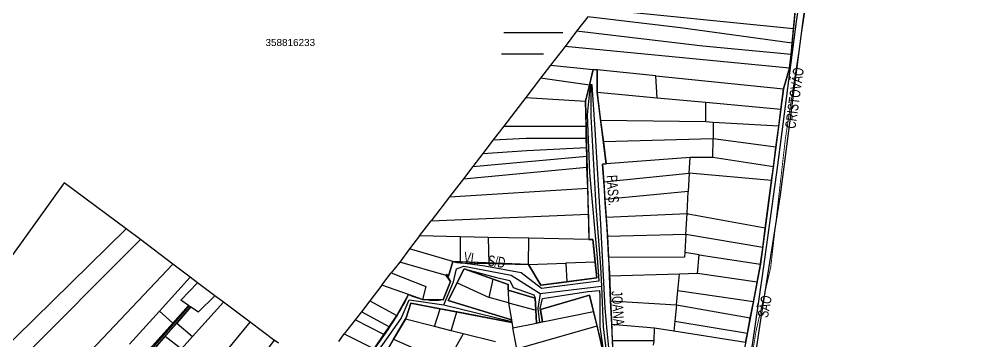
# Model space of a CAD drawing. Extents: x 201512 to 203323, y 4836571 to 4838029.
# Drawn here: x 203049.9 to 203320.9, y 4837094.9 to 4837185.4 of the extents above; entities that cross this region are included whole.
import ezdxf

# ---------------------------------------------------------------- set-up
doc = ezdxf.new("R2010")
doc.units = 0
doc.header["$LTSCALE"] = 1.5
doc.header["$MEASUREMENT"] = 0
for name, color, linetype in [('CD-MALHA-LOTES', 40, 'CONTINUOUS'), ('CD_TXT_QUADRA', 7, 'CONTINUOUS'), ('HD-ALAGADO-BREJO', 170, 'CONTINUOUS'), ('LM-LIM-SETOR-FISCAL', 7, 'CONTINUOUS'), ('RU-QUADRAS', 6, 'CONTINUOUS'), ('SV-EIXO-RUA-N-PAV', 6, 'CONTINUOUS'), ('SV-EIXO-RUA-PAV', 20, 'CONTINUOUS'), ('SV-RUA-NAO-PAV-S-GUIA-C-GUIA', 7, 'CONTINUOUS'), ('SV-RUA-PAVIM-S-GUIA-C-GUIA', 7, 'CONTINUOUS'), ('SV-TXT-RUA-N-PAV-S-GUIA-C-GUIA', 7, 'CONTINUOUS'), ('SV-TXT-RUA-PAV-S-GUIA-C-GUIA', 7, 'CONTINUOUS')]:
    doc.layers.add(name, color=color, linetype=linetype)
doc.styles.add('ARIAL', font='arial.ttf')
doc.styles.add('MONOTXT', font='arial.ttf', dxfattribs={"height": 0.2})
doc.linetypes.add('Limite', pattern='A,20,-3,[130,ltypeshp.shx,S=6.35,R=0,X=0,Y=0],-3,20', length=46)

# ---------------------------------------------------------------- blocks, each defined once
blk = doc.blocks.new('*X4')
at = {"layer": 'HD-ALAGADO-BREJO', "color": 0}
for p, q in [((203085.242715, 4837337.715965), (203114.752046, 4837337.71626)), ((203078.51533, 4837331.715864), (203122.343828, 4837331.716303)), ((203074.384021, 4837325.71579), (203130.155348, 4837325.716348)), ((203070.264567, 4837319.715716), (203138.882542, 4837319.716402)), ((203066.118622, 4837313.715641), (203147.025711, 4837313.71645)), ((203059.557363, 4837307.715543), (203154.94565, 4837307.716497)), ((203052.996104, 4837301.715444), (203162.865589, 4837301.716543)), ((203046.434845, 4837295.715345), (203171.580958, 4837295.716597)), ((203041.8227, 4837289.715266), (203181.580847, 4837289.716664)), ((203037.391873, 4837283.715189), (203191.289027, 4837283.716728)), ((203032.962713, 4837277.715112), (203200.094141, 4837277.716783)), ((203028.61783, 4837271.715035), (203208.402708, 4837271.716833)), ((203024.272947, 4837265.714959), (203216.269315, 4837265.716879)), ((203020.595701, 4837259.714889), (203223.572554, 4837259.716919)), ((203017.827759, 4837253.714828), (203230.364967, 4837253.716954)), ((203019.383319, 4837247.714811), (203106.482137, 4837247.715682)), ((203140.133145, 4837247.716018), (203236.335565, 4837247.71698)), ((203025.037455, 4837241.714834), (203095.030402, 4837241.715534)), ((203160.318584, 4837241.716187), (203236.718882, 4837241.716951)), ((203026.813209, 4837235.714819), (203086.335101, 4837235.715414)), ((203168.834639, 4837235.716239), (203235.082505, 4837235.716902)), ((203028.773389, 4837229.714806), (203080.083005, 4837229.715319)), ((203176.067822, 4837229.716279), (203232.509989, 4837229.716843)), ((203031.773391, 4837223.714803), (203074.082912, 4837223.715226)), ((203182.529326, 4837223.71631), (203229.8736, 4837223.716784)), ((203034.60436, 4837217.714798), (203068.030253, 4837217.715132)), ((203187.498912, 4837217.716327), (203227.23721, 4837217.716724)), ((203036.832936, 4837211.714787), (203061.414759, 4837211.715033)), ((203189.890929, 4837211.716318), (203223.270591, 4837211.716652)), ((203042.045524, 4837205.714807), (203044.337045, 4837205.714829)), ((203190.503177, 4837205.716291), (203219.298712, 4837205.716579)), ((203190.990749, 4837199.716263), (203215.326833, 4837199.716506)), ((203191.283434, 4837193.716233), (203211.285507, 4837193.716433)), ((203189.625962, 4837187.716183), (203207.230285, 4837187.716359)), ((203186.459261, 4837181.716119), (203203.175063, 4837181.716286)), ((203185.852745, 4837175.71608), (203197.70433, 4837175.716198))]:
    blk.add_line(p, q, dxfattribs=at)

msp = doc.modelspace()

# ---------------------------------------------------------------- linework, layer by layer
at = {"layer": 'CD-MALHA-LOTES', "linetype": 'Continuous'}
for p, q in [((203268.17, 4837182.72), (203211.85, 4837188.33)), ((203268.17, 4837182.72), (203268.73, 4837188.55)), ((203210.15, 4837186.12), (203207.01, 4837182.03)), ((203236.27, 4837182.97), (203210.15, 4837186.12)), ((203207.01, 4837182.03), (203203.75, 4837177.76)), ((203242.55, 4837177.8), (203207.01, 4837182.03)), ((203267.78, 4837178.72), (203236.27, 4837182.97)), ((203267.78, 4837178.72), (203268.17, 4837182.72)), ((203267.47, 4837175.52), (203267.78, 4837178.72)), ((203203.75, 4837177.76), (203199.7, 4837172.52)), ((203267.04, 4837171.63), (203203.75, 4837177.76)), ((203267.47, 4837175.52), (203242.55, 4837177.8)), ((203267.04, 4837171.63), (203267.47, 4837175.52)), ((203199.7, 4837172.52), (203196.88, 4837168.85)), ((203199.7, 4837172.52), (203211.72, 4837171.3)), ((203210.61, 4837166.86), (203211.72, 4837171.3)), ((203211.72, 4837171.3), (203212.79, 4837171.19)), ((203212.79, 4837171.19), (203212.79, 4837164.81)), ((203229.33, 4837169.52), (203212.79, 4837171.19)), ((203265.36, 4837165.87), (203267.04, 4837171.63)), ((203196.88, 4837168.85), (203192.71, 4837163.41)), ((203210.61, 4837166.86), (203196.88, 4837168.85)), ((203229.33, 4837169.52), (203265.36, 4837165.87)), ((203229.76, 4837163.23), (203229.33, 4837169.52)), ((203209.48, 4837162.35), (203210.61, 4837166.86)), ((203264.59, 4837159.99), (203265.36, 4837165.87)), ((203192.71, 4837163.41), (203186.46, 4837155.27)), ((203192.71, 4837163.41), (203209.48, 4837162.35)), ((203209.66, 4837155.27), (203209.48, 4837162.35)), ((203212.79, 4837164.81), (203213.76, 4837156.91)), ((203229.76, 4837163.23), (203212.79, 4837164.81)), ((203243.48, 4837161.96), (203229.76, 4837163.23)), ((203264.59, 4837159.99), (203243.48, 4837161.96)), ((203243.48, 4837156.49), (203243.48, 4837161.96)), ((203263.98, 4837155.29), (203264.59, 4837159.99)), ((203243.48, 4837156.49), (203213.76, 4837156.91)), ((203213.76, 4837156.91), (203214.57, 4837150.87)), ((203186.46, 4837155.27), (203183.53, 4837151.46)), ((203186.46, 4837155.27), (203209.66, 4837155.27)), ((203209.75, 4837151.95), (203209.66, 4837155.27)), ((203245.51, 4837156.37), (203243.48, 4837156.49)), ((203263.98, 4837155.29), (203245.51, 4837156.37)), ((203245.51, 4837156.37), (203245.51, 4837151.74)), ((203263.2, 4837149.38), (203263.98, 4837155.29)), ((203183.53, 4837151.46), (203180.57, 4837147.6)), ((203183.53, 4837151.46), (203192.84, 4837151.95)), ((203192.84, 4837151.95), (203209.75, 4837151.95)), ((203209.82, 4837149.3), (203209.75, 4837151.95)), ((203245.51, 4837151.74), (203214.57, 4837150.87)), ((203245.44, 4837146.51), (203245.51, 4837151.74)), ((203263.2, 4837149.38), (203245.51, 4837151.74)), ((203193.02, 4837148.44), (203209.82, 4837149.3)), ((203209.89, 4837146.88), (203209.82, 4837149.3)), ((203214.57, 4837150.87), (203215.39, 4837144.69)), ((203262.47, 4837143.82), (203263.2, 4837149.38)), ((203180.57, 4837147.6), (203177.79, 4837143.98)), ((203177.79, 4837143.98), (203209.89, 4837146.88)), ((203180.57, 4837147.6), (203193.02, 4837148.44)), ((203209.93, 4837143.8), (203209.89, 4837146.88)), ((203238.99, 4837146.46), (203215.39, 4837144.69)), ((203238.75, 4837142.1), (203238.99, 4837146.46)), ((203245.44, 4837146.51), (203238.99, 4837146.46)), ((203262.47, 4837143.82), (203245.44, 4837146.51)), ((203177.79, 4837143.98), (203175.1, 4837140.48)), ((203175.1, 4837140.48), (203209.93, 4837143.8)), ((203210.15, 4837137.88), (203209.93, 4837143.8)), ((203215.39, 4837144.69), (203214.28, 4837144.6)), ((203214.28, 4837144.6), (203214.64, 4837139.63)), ((203261.98, 4837140.03), (203262.47, 4837143.82)), ((203175.1, 4837140.48), (203171.21, 4837135.42)), ((203214.64, 4837139.63), (203238.75, 4837142.1)), ((203238.75, 4837142.1), (203238.46, 4837136.91)), ((203261.98, 4837140.03), (203238.75, 4837142.1)), ((203062.58, 4837139.39), (203024.03, 4837085.74)), ((203080.02, 4837126.42), (203062.58, 4837139.39)), ((203171.21, 4837135.42), (203210.15, 4837137.88)), ((203210.35, 4837130.51), (203210.15, 4837137.88)), ((203214.64, 4837139.63), (203215, 4837134.63)), ((203260.19, 4837126.56), (203261.98, 4837140.03)), ((203171.21, 4837135.42), (203165.98, 4837128.6)), ((203238.46, 4837136.91), (203215, 4837134.63)), ((203238.2, 4837130.68), (203238.46, 4837136.91)), ((203215, 4837134.63), (203215.35, 4837129.66)), ((203165.98, 4837128.6), (203210.35, 4837130.51)), ((203210.35, 4837130.51), (203210.49, 4837123.37)), ((203215.35, 4837129.66), (203238.2, 4837130.68)), ((203215.35, 4837129.66), (203215.74, 4837124.24)), ((203237.79, 4837124.83), (203238.2, 4837130.68)), ((203238.47, 4837130.56), (203238.2, 4837130.68)), ((203260.19, 4837126.56), (203238.47, 4837130.56)), ((203162.75, 4837124.4), (203165.98, 4837128.6)), ((203032.23, 4837079.49), (203080.02, 4837126.42)), ((203084.09, 4837123.41), (203080.02, 4837126.42)), ((203162.75, 4837124.4), (203159.95, 4837120.75)), ((203174.18, 4837124.15), (203162.75, 4837124.4)), ((203237.79, 4837124.83), (203215.74, 4837124.24)), ((203215.74, 4837124.24), (203216, 4837118.3)), ((203237.79, 4837124.83), (203237.49, 4837119.7)), ((203259.49, 4837121.14), (203237.79, 4837124.83)), ((203259.49, 4837121.14), (203260.19, 4837126.56)), ((203036.75, 4837076.05), (203084.09, 4837123.41)), ((203093.17, 4837116.46), (203084.09, 4837123.41)), ((203182.13, 4837123.98), (203174.18, 4837124.15)), ((203174.18, 4837124.15), (203174.18, 4837116.83)), ((203182.13, 4837123.98), (203182.29, 4837116.61)), ((203193.54, 4837123.74), (203182.13, 4837123.98)), ((203193.41, 4837116.31), (203193.54, 4837123.74)), ((203210.49, 4837123.37), (203193.54, 4837123.74)), ((203211.63, 4837123.34), (203210.49, 4837123.37)), ((203212.26, 4837117), (203211.63, 4837123.34)), ((203159.95, 4837120.75), (203157.17, 4837116.95)), ((203172.11, 4837117.2), (203159.95, 4837120.75)), ((203237.49, 4837119.7), (203237.46, 4837118.41)), ((203241.53, 4837119.09), (203237.49, 4837119.7)), ((203241.11, 4837113.82), (203241.53, 4837119.09)), ((203241.53, 4837119.09), (203258.86, 4837116.47)), ((203258.89, 4837116.65), (203259.49, 4837121.14)), ((203052.09, 4837073.09), (203093.17, 4837116.46)), ((203098.11, 4837112.75), (203093.17, 4837116.46)), ((203157.17, 4837116.95), (203154.76, 4837114)), ((203170.2, 4837113.28), (203157.17, 4837116.95)), ((203170.88, 4837113.09), (203172.11, 4837117.2)), ((203172.11, 4837117.2), (203173.26, 4837116.86)), ((203173.26, 4837116.86), (203174.18, 4837116.83)), ((203174.18, 4837116.83), (203182.29, 4837116.61)), ((203182.29, 4837116.61), (203193.41, 4837116.31)), ((203193.41, 4837116.31), (203203.95, 4837116.7)), ((203193.41, 4837116.31), (203196.93, 4837110.51)), ((203212.26, 4837117), (203203.95, 4837116.7)), ((203203.95, 4837116.7), (203204.24, 4837111.49)), ((203212.69, 4837112.62), (203212.26, 4837117)), ((203237.46, 4837118.41), (203216, 4837118.3)), ((203216, 4837118.3), (203216.23, 4837113.02)), ((203257.9, 4837111.35), (203258.86, 4837116.47)), ((203258.86, 4837116.47), (203258.89, 4837116.65)), ((203152.09, 4837110.52), (203154.76, 4837114)), ((203154.76, 4837114), (203164.56, 4837110.14)), ((203175.28, 4837115.16), (203173.3, 4837111.15)), ((203183.49, 4837112.18), (203175.28, 4837115.16)), ((203235.99, 4837113.66), (203216.23, 4837113.02)), ((203235.51, 4837108.88), (203235.99, 4837113.66)), ((203241.11, 4837113.82), (203235.99, 4837113.66)), ((203257.9, 4837111.35), (203241.11, 4837113.82)), ((203089.45, 4837103.19), (203098.11, 4837112.75)), ((203095.44, 4837106.27), (203100.2, 4837111.19)), ((203100.2, 4837111.19), (203098.11, 4837112.75)), ((203105.05, 4837107.55), (203100.2, 4837111.19)), ((203169.43, 4837106.36), (203171.47, 4837111.56)), ((203170.2, 4837113.28), (203170.88, 4837113.09)), ((203171.47, 4837111.56), (203170.2, 4837113.28)), ((203173.3, 4837111.15), (203170.85, 4837106.17)), ((203173.3, 4837111.15), (203182.38, 4837107.04)), ((203182.38, 4837107.04), (203183.49, 4837112.18)), ((203187.69, 4837110.66), (203183.49, 4837112.18)), ((203187.74, 4837109.11), (203187.69, 4837110.66)), ((203196.93, 4837110.51), (203204.24, 4837111.49)), ((203204.24, 4837111.49), (203212.69, 4837112.62)), ((203216.23, 4837113.02), (203216.51, 4837106.1)), ((203256.84, 4837105.83), (203257.9, 4837111.35)), ((203152.09, 4837110.52), (203148.71, 4837106.12)), ((203159.61, 4837107.84), (203152.09, 4837110.52)), ((203164.56, 4837110.14), (203163.57, 4837106.52)), ((203187.74, 4837109.11), (203187.84, 4837105.53)), ((203195.33, 4837106.9), (203187.74, 4837109.11)), ((203235.13, 4837104.94), (203235.51, 4837108.88)), ((203256.84, 4837105.83), (203235.51, 4837108.88)), ((203097.63, 4837104.83), (203095.44, 4837106.27)), ((203098.79, 4837096.1), (203107.46, 4837105.76)), ((203100.47, 4837102.97), (203105.05, 4837107.55)), ((203107.46, 4837105.76), (203105.05, 4837107.55)), ((203114.98, 4837100.11), (203107.46, 4837105.76)), ((203148.71, 4837106.12), (203146.34, 4837103.03)), ((203148.71, 4837106.12), (203156.34, 4837101.98)), ((203156.34, 4837101.98), (203159.61, 4837107.84)), ((203160.26, 4837105.44), (203158.99, 4837101.34)), ((203159.61, 4837107.84), (203163.57, 4837106.52)), ((203168.52, 4837103.87), (203160.26, 4837105.44)), ((203163.57, 4837106.52), (203169.43, 4837106.36)), ((203170.85, 4837106.17), (203188.64, 4837100.77)), ((203187.84, 4837105.53), (203182.38, 4837107.04)), ((203187.84, 4837105.53), (203188.64, 4837100.77)), ((203187.84, 4837105.53), (203195.24, 4837103.57)), ((203195.52, 4837103.59), (203195.33, 4837106.9)), ((203210.67, 4837107.73), (203196.79, 4837103.62)), ((203211.78, 4837103.14), (203210.67, 4837107.73)), ((203216.51, 4837106.1), (203235.13, 4837104.94)), ((203216.51, 4837106.1), (203216.82, 4837099.47)), ((203255.97, 4837101.33), (203256.84, 4837105.83)), ((203081.03, 4837093.9), (203089.45, 4837103.19)), ((203093.16, 4837099.79), (203089.45, 4837103.19)), ((203093.16, 4837099.79), (203097.63, 4837104.83)), ((203098.26, 4837104.42), (203094.29, 4837099.84)), ((203097.63, 4837104.83), (203098.26, 4837104.42)), ((203098.26, 4837104.42), (203100.47, 4837102.97)), ((203146.34, 4837103.03), (203144.59, 4837100.75)), ((203154.17, 4837098.77), (203146.34, 4837103.03)), ((203166.98, 4837098.83), (203168.52, 4837103.87)), ((203173.29, 4837102.96), (203168.52, 4837103.87)), ((203171.7, 4837097.65), (203173.29, 4837102.96)), ((203188.77, 4837100.02), (203173.29, 4837102.96)), ((203195.24, 4837103.57), (203195.52, 4837103.59)), ((203195.73, 4837099.84), (203195.52, 4837103.59)), ((203196.79, 4837103.62), (203197.39, 4837100.18)), ((203197.39, 4837100.18), (203211.78, 4837103.14)), ((203212.77, 4837099.06), (203211.78, 4837103.14)), ((203235.13, 4837104.94), (203234.72, 4837100.35)), ((203235.13, 4837104.94), (203255.97, 4837101.33)), ((203084.98, 4837090.58), (203093.16, 4837099.79)), ((203094.29, 4837099.84), (203091.06, 4837096.13)), ((203094.29, 4837099.84), (203098.79, 4837096.1)), ((203096.28, 4837077.31), (203114.98, 4837100.11)), ((203121.99, 4837094.83), (203114.98, 4837100.11)), ((203144.59, 4837100.75), (203141.47, 4837096.8)), ((203152.65, 4837096.59), (203144.59, 4837100.75)), ((203154.17, 4837098.77), (203156.34, 4837101.98)), ((203158.74, 4837100.91), (203155.43, 4837095.27)), ((203158.99, 4837101.34), (203158.74, 4837100.91)), ((203166.98, 4837098.83), (203158.74, 4837100.91)), ((203188.64, 4837100.77), (203188.77, 4837100.02)), ((203188.77, 4837100.02), (203189.06, 4837098.47)), ((203189.06, 4837098.47), (203195.73, 4837099.84)), ((203197.39, 4837100.18), (203195.73, 4837099.84)), ((203234.72, 4837100.35), (203234.45, 4837097.59)), ((203234.72, 4837100.35), (203255.16, 4837096.99)), ((203255.16, 4837096.99), (203255.97, 4837101.33)), ((203152.65, 4837096.59), (203154.17, 4837098.77)), ((203171.7, 4837097.65), (203166.98, 4837098.83)), ((203175, 4837096.8), (203171.7, 4837097.65)), ((203190.07, 4837093.05), (203189.06, 4837098.47)), ((203190.16, 4837092.58), (203212.77, 4837099.06)), ((203214.42, 4837092.02), (203212.77, 4837099.06)), ((203216.82, 4837099.47), (203217.02, 4837094.88)), ((203228.98, 4837098.44), (203216.82, 4837099.47)), ((203228.84, 4837094.88), (203228.98, 4837098.44)), ((203234.45, 4837097.59), (203228.98, 4837098.44)), ((203254.65, 4837094.34), (203234.45, 4837097.59)), ((203091.06, 4837096.13), (203088.14, 4837092.77)), ((203091.06, 4837096.13), (203095.61, 4837092.56)), ((203095.61, 4837092.56), (203098.79, 4837096.1)), ((203139.99, 4837094.63), (203141.47, 4837096.8)), ((203141.47, 4837096.8), (203149.95, 4837092.57)), ((203149.95, 4837092.57), (203152.65, 4837096.59)), ((203155.43, 4837095.27), (203152.93, 4837091.02)), ((203155.43, 4837095.27), (203170.64, 4837088.61)), ((203175, 4837096.8), (203172.9, 4837092.91)), ((203184.16, 4837094.52), (203175, 4837096.8)), ((203217.02, 4837094.88), (203217.27, 4837088.88)), ((203228.84, 4837094.88), (203217.02, 4837094.88)), ((203228.72, 4837093.57), (203228.84, 4837094.88)), ((203254.65, 4837094.34), (203255.16, 4837096.99))]:
    msp.add_line(p, q, dxfattribs=at)
at = {"layer": 'LM-LIM-SETOR-FISCAL', "linetype": 'Limite', "ltscale": 0.1}
msp.add_lwpolyline([(203272.263762, 4837193.429429, 0.25, 0.25, 0), (203265.850292, 4837151.741876, 0.25, 0.25, 0), (203261.727347, 4837115.551584, 0.25, 0.25, 0), (203257.604402, 4837097.68549, 0.25, 0.25, 0), (203254.855773, 4837080.735606, 0.25, 0.25, 0), (203249.524841, 4837057.658662, 0.25, 0.25, 0), (203245.239496, 4837016.755575, 0.25, 0.25, 0), (203243.207751, 4836987.43491, 0.25, 0.25, 0), (203172.067771, 4836971.266732, 0.25, 0.25, 0), (203224.439101, 4836928.381625, 0.25, 0.25, 0), (203264.046365, 4836893.73314, 0.25, 0.25, 0), (203320.803929, 4836847.340013, 0, 0, 0)], format="xyseb", dxfattribs=at)
at = {"layer": 'RU-QUADRAS', "color": 6, "linetype": 'Continuous'}
for points in [[(203273.87, 4837241.78), (203267.04, 4837171.63), (203265.36, 4837165.87), (203258.86, 4837116.47), (203251.69, 4837078.88)], [(203152.93, 4837091.02), (203158.99, 4837101.34), (203160.26, 4837105.44), (203188.77, 4837100.02), (203188.64, 4837100.77), (203170.85, 4837106.17), (203175.28, 4837115.16), (203187.69, 4837110.66), (203187.74, 4837109.11), (203195.33, 4837106.9), (203195.73, 4837099.84), (203197.39, 4837100.18), (203196.79, 4837103.62), (203210.67, 4837107.73), (203218.16, 4837076.7)], [(203058.84, 4837059.04), (203098.26, 4837104.42), (203097.63, 4837104.83), (203057.7, 4837059.86)]]:
    msp.add_lwpolyline(points, dxfattribs=at)
msp.add_lwpolyline([(203217.4, 4837086.21, 0.0136076029), (203214.28, 4837144.6), (203215.39, 4837144.69), (203212.79, 4837164.81), (203212.79, 4837171.19), (203211.72, 4837171.3), (203209.48, 4837162.35), (203210.49, 4837123.37), (203211.63, 4837123.34), (203212.69, 4837112.62), (203196.93, 4837110.51), (203193.41, 4837116.32), (203172.11, 4837117.2), (203170.88, 4837113.09), (203170.2, 4837113.28), (203171.47, 4837111.56), (203169.43, 4837106.36, -0.1482998451), (203159.61, 4837107.84, -0.0438063864), (203149.95, 4837092.57)], format="xyb", dxfattribs=at)
at = {"layer": 'SV-EIXO-RUA-N-PAV'}
for points in [[(203210.997445, 4837166.936314), (203210.993218, 4837158.048445), (203212.450987, 4837132.641615), (203213.700503, 4837115.66902), (203214.034176, 4837110.212629), (203214.533514, 4837098.800551), (203215.366525, 4837091.928212), (203219.739832, 4837076.101006), (203222.65537, 4837067.666772), (203227.445182, 4837052.256072), (203229.527709, 4837040.802173), (203233.692763, 4837022.475935), (203239.754158, 4836998.832141)], [(203051.854585, 4837051.95178), (203097.897211, 4837104.656101)]]:
    msp.add_lwpolyline(points, dxfattribs=at)
at = {"layer": 'SV-EIXO-RUA-PAV'}
for points in [[(203244.060337, 4836987.471453), (203243.101275, 4836992.36267), (203242.38759, 4836999.245713), (203242.620441, 4837004.750202), (203244.204326, 4837010.365796), (203245.068264, 4837022.604911), (203246.652149, 4837035.563973), (203248.811993, 4837053.634666), (203250.107899, 4837062.41803), (203253.27567, 4837072.78528), (203255.291524, 4837079.048827), (203257.163389, 4837088.840119), (203259.035253, 4837101.367212), (203264.506857, 4837135.996707), (203270.842399, 4837185.02516), (203276.601982, 4837225.414237), (203280.92167, 4837258.891815), (203283.657472, 4837277.826445), (203285.097368, 4837290.785508)], [(203169.556738, 4837104.936887), (203172.341158, 4837111.45829), (203173.147174, 4837115.122), (203175.227948, 4837115.910764), (203188.534756, 4837113.290145), (203196.727908, 4837108.171923), (203214.034176, 4837110.212629)], [(203196.727908, 4837108.171923), (203196.058359, 4837103.912405), (203196.517266, 4837099.974875)], [(203101.472913, 4837015.075219), (203133.523212, 4837061.73157), (203135.176544, 4837063.443021), (203142.1657, 4837076.621638), (203148.054623, 4837087.9093), (203151.263663, 4837092.205273), (203157.578226, 4837101.107772), (203159.85561, 4837106.387161), (203169.556738, 4837104.936887), (203188.723837, 4837100.286327)]]:
    msp.add_lwpolyline(points, dxfattribs=at)
at = {"layer": 'SV-RUA-NAO-PAV-S-GUIA-C-GUIA'}
msp.add_lwpolyline([(203055.575622, 4837057.466335), (203069.77, 4837073.46), (203073.12, 4837077.23), (203077.32, 4837081.96), (203081.13, 4837086.25), (203084.98, 4837090.58), (203093.16, 4837099.79), (203097.63, 4837104.83), (203098.26, 4837104.42), (203094.29, 4837099.84), (203091.06, 4837096.13), (203088.14, 4837092.77), (203081.23, 4837084.81), (203078.22, 4837081.34), (203075.91, 4837078.69), (203070.93, 4837072.96), (203056.729916, 4837056.610523)], dxfattribs=at)
at = {"layer": 'SV-RUA-PAVIM-S-GUIA-C-GUIA'}
for points in [[(203284.010292, 4837288.539346), (203282.244251, 4837274.071767), (203279.619469, 4837261.199693), (203275.637336, 4837232.311808), (203272.668183, 4837209.783096), (203268.863835, 4837184.748106), (203263.648429, 4837144.347284), (203259.568358, 4837115.108636), (203257.116469, 4837098.235739), (203254.281156, 4837078.50916), (203249.412371, 4837062.57732), (203245.453608, 4837031.185567), (203242.85567, 4837010.680412), (203241.252589, 4837006.245658), (203240.994029, 4836992.823404), (203241.042621, 4836990.148571), (203221.823622, 4836985.461508)], [(203216.244427, 4837091.066601), (203215.64847, 4837097.622126), (203215.103585, 4837104.081882), (203213.8606, 4837127.717941), (203212.216383, 4837154.337843), (203211.394419, 4837166.938739), (203210.794736, 4837166.935075), (203209.94345, 4837158.525927), (203210.687001, 4837142.172791), (203212.822911, 4837118.32464), (203213.257016, 4837111.68083), (203204.471894, 4837110.469089), (203197.144474, 4837109.589798), (203191.429086, 4837113.98625), (203181.170699, 4837115.891379), (203174.18, 4837116.83), (203173.26, 4837116.86), (203172.11, 4837117.2), (203170.95, 4837113.33), (203170.27, 4837113.53), (203171.47, 4837111.56), (203169.43, 4837106.36), (203163.54, 4837106.52), (203159.61, 4837107.84), (203156.41, 4837102.08), (203154.27, 4837098.93), (203152.53, 4837096.37), (203149.95, 4837092.57)], [(203152.93, 4837091.02), (203155.43, 4837095.27), (203158.99, 4837101.34), (203160.26, 4837105.44), (203168.52, 4837103.87), (203173.29, 4837102.96), (203188.77, 4837100.02), (203188.64, 4837100.77), (203170.85, 4837106.17), (203173.3, 4837111.15), (203175.28, 4837115.16), (203184.394763, 4837112.667315), (203188.205022, 4837111.788024), (203189.084312, 4837109.882895), (203194.946248, 4837107.831218), (203195.33, 4837106.9), (203195.52, 4837103.59), (203195.74, 4837099.81), (203197.39, 4837100.16), (203196.7, 4837103.94), (203197.437571, 4837106.805379), (203210.187281, 4837108.710508), (203213.431823, 4837109.003605), (203213.535164, 4837107.423872), (203213.562622, 4837098.814039), (203214.57, 4837091.59)], [(203122.95, 4837094.14), (203121.76, 4837095.02), (203079.481802, 4837039.526561)]]:
    msp.add_lwpolyline(points, dxfattribs=at)

# ---------------------------------------------------------------- block references
at = {"layer": 'HD-ALAGADO-BREJO'}
msp.add_blockref('*X4', (0, 0), dxfattribs=at)

# ---------------------------------------------------------------- texts
at = {"layer": 'CD_TXT_QUADRA', "linetype": 'Continuous', "style": 'MONOTXT'}
msp.add_text('358816233', height=2, dxfattribs=at).set_placement((203119.32, 4837177.88))
at = {"layer": 'SV-TXT-RUA-N-PAV-S-GUIA-C-GUIA', "style": 'ARIAL', "width": 0.7}
msp.add_text('VL.   S/D', height=3, rotation=352, dxfattribs=at).set_placement((203175.070079, 4837116.95361))
at = {"layer": 'SV-TXT-RUA-PAV-S-GUIA-C-GUIA', "style": 'ARIAL', "width": 0.7}
for s, rotation, p in [('CRISTOVÃO', 82, (203268.689189, 4837154.461229)), ('PASS.', 274, (203215.448535, 4837141.424562)), ('JOANA', 274, (203216.816017, 4837108.787311)), ('SÃO', 79, (203260.922754, 4837101.203235))]:
    msp.add_text(s, height=3, rotation=rotation, dxfattribs=at).set_placement(p)

doc.saveas('drawing.dxf')
